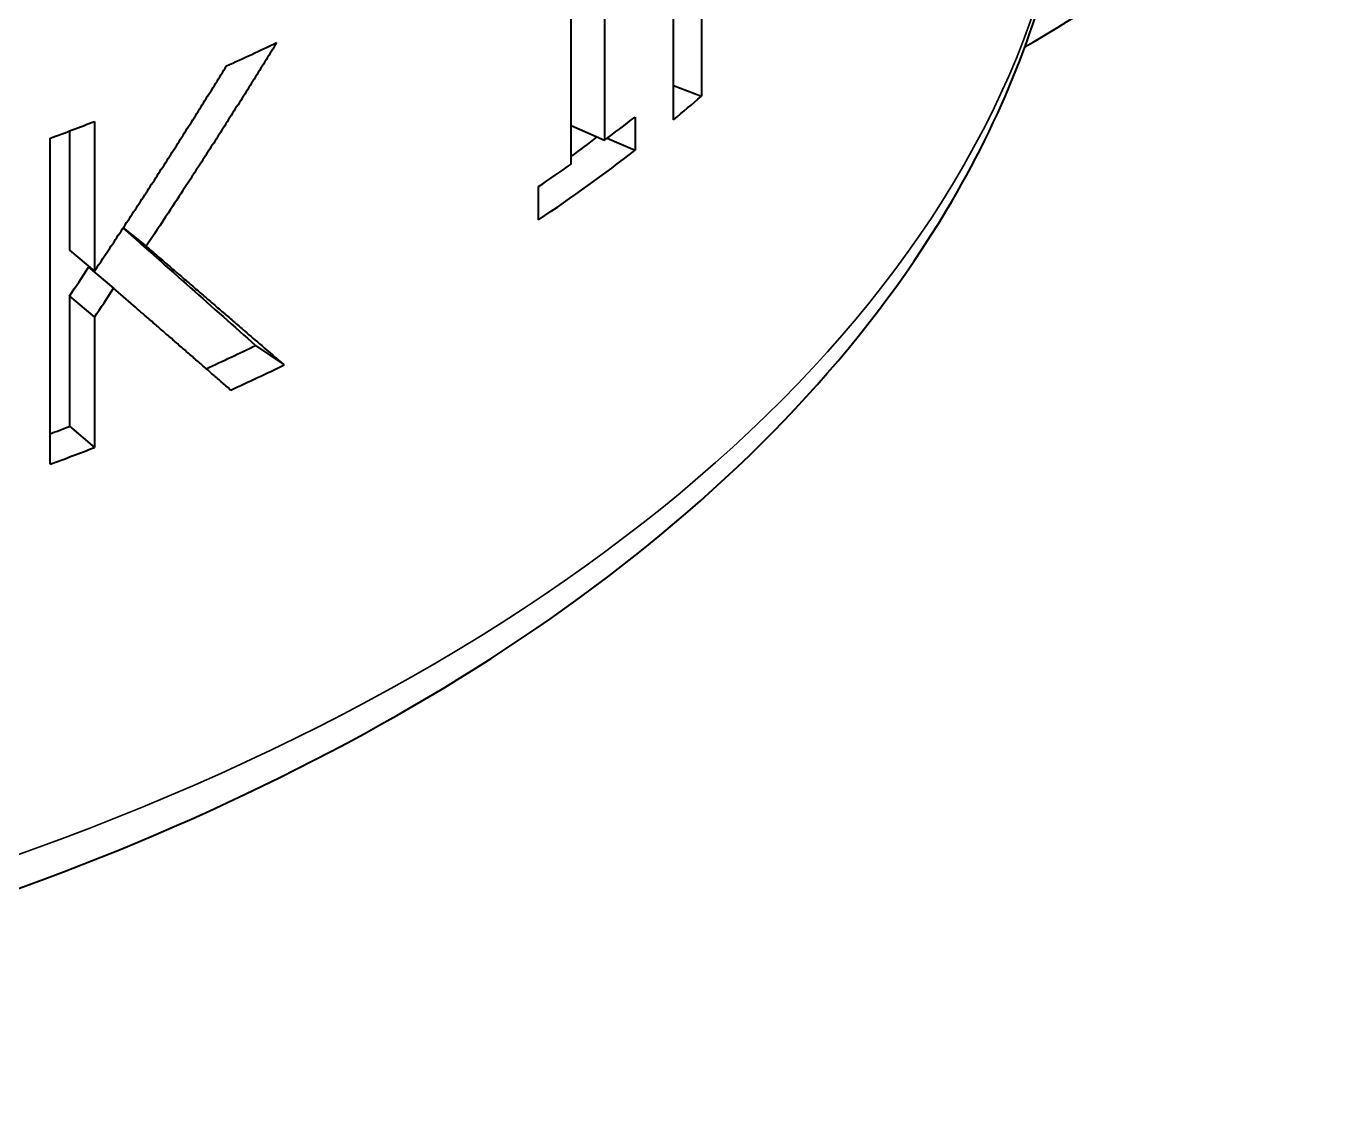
# Model space of a CAD drawing. Header units: millimetres. Extents: x 0 to 51860, y 0 to 5940.
# Drawn here: x 8038.55 to 8058.14, y 4156.43 to 4172.62 of the extents above; entities that cross this region are included whole.
import ezdxf

# ---------------------------------------------------------------- set-up
doc = ezdxf.new("R2010")
doc.units = ezdxf.units.MM
doc.header["$LTSCALE"] = 10
doc.layers.add('가시적인 것(ISO)', color=3, linetype='Continuous', lineweight=40)
doc.layers.add('가시적인 좁은 것(ISO)', color=3, linetype='Continuous', lineweight=35)

msp = doc.modelspace()

# ---------------------------------------------------------------- linework, layer by layer
at = {"layer": '가시적인 것(ISO)'}
for p, q in [((8048.293, 4171.2071), (8048.293, 4176.1124)), ((8048.7128, 4175.7903), (8048.7128, 4171.5608)), ((8047.2523, 4174.8012), (8047.2523, 4170.8977)), ((8046.7541, 4170.5392), (8046.7541, 4174.4427)), ((8048.293, 4171.7221), (8048.7128, 4171.5608)), ((8039.5792, 4171.1804), (8039.5792, 4168.9265)), ((8047.7152, 4171.2472), (8047.7152, 4170.7464)), ((8039.2064, 4171.0377), (8039.2064, 4169.2448)), ((8046.7541, 4171.1217), (8047.2523, 4170.8977)), ((8038.9129, 4166.0229), (8038.9129, 4170.9282)), ((8047.2927, 4170.9276), (8047.7152, 4170.7464)), ((8046.2634, 4169.7016), (8046.2634, 4170.2024)), ((8040.0125, 4169.5791), (8040.3576, 4169.3018)), ((8039.2064, 4169.2448), (8039.5792, 4168.9265)), ((8039.4898, 4168.9864), (8039.8684, 4168.6704)), ((8039.2064, 4168.5531), (8039.2064, 4166.5934)), ((8039.2064, 4168.5531), (8039.5792, 4168.2348)), ((8039.5792, 4168.2348), (8039.5792, 4166.2751)), ((8042.0039, 4167.8101), (8042.4335, 4167.5165)), ((8039.2064, 4166.5934), (8039.5792, 4166.2751))]:
    msp.add_line(p, q, dxfattribs=at)
for centre, major_axis, ratio, start_param, end_param in [((8020.8378, 4187.1797), (33.5133, 0), 0.5758617, 5.3792474, 5.4082642), ((8020.8378, 4182.2744), (-33.5133, 0), 0.5758617, 2.5308688, 2.5530666), ((8020.8378, 4187.1797), (33.5133, 0), 0.5758617, 5.2820414, 5.3058351), ((8020.8378, 4182.7752), (33.5133, 0), 0.5758617, 5.6202314, 5.6430095), ((8020.8378, 4182.2744), (-32.8467, 0), 0.5758617, 2.4799883, 2.4995108), ((8020.8378, 4182.2744), (-33.5133, 0), 0.5758617, 2.4320669, 2.5014169), ((8020.8378, 4182.7752), (33.5133, 0), 0.5758617, 5.5736595, 5.5964377), ((7996.4497, 4204.9821), (-32.3432, -68.9102), 0.7256555, 1.3749827, 1.3818445), ((7996.9349, 4204.5726), (-33.2364, -68.268), 0.7269304, 1.3852886, 1.3922286), ((8020.8378, 4182.2744), (-32.8467, 0), 0.5758617, 2.2418477, 2.271024), ((8020.8378, 4182.2744), (-33.5133, 0), 0.5758617, 2.2401212, 2.271024), ((8020.8378, 4182.2744), (-32.8467, 0), 0.5758617, 2.153503, 2.1642425), ((8020.8378, 4182.2744), (-33.5133, 0), 0.5758617, 2.1404487, 2.1642425)]:
    msp.add_ellipse(centre, major_axis=major_axis, ratio=ratio, start_param=start_param, end_param=end_param, dxfattribs=at)
for points, knots in [([(8053.5807, 4172.3019), (8054.2513, 4172.6906), (8054.9167, 4173.1214), (8056.4465, 4174.215), (8057.3045, 4174.9075), (8058.1402, 4175.6605)], [4.71568478, 4.71568478, 4.71568478, 4.71568478, 4.8320453, 4.8320453, 4.98656624, 4.98656624, 4.98656624, 4.98656624]), ([(8008.2951, 4158.138), (8011.6168, 4157.3516), (8015.1509, 4156.8819), (8022.2846, 4156.6175), (8025.8828, 4156.8215), (8032.7961, 4157.8839), (8036.1098, 4158.7426), (8042.1308, 4161.0449), (8044.8357, 4162.4898), (8049.3462, 4165.8495), (8051.1552, 4167.7649), (8053.231, 4171.2295), (8053.8105, 4172.6867), (8054.1105, 4174.1763)], [3.5369534, 3.5369534, 3.5369534, 3.5369534, 3.8627197, 3.8627197, 4.1877832, 4.1877832, 4.5131593, 4.5131593, 4.839651, 4.839651, 5.1655586, 5.1655586, 5.3823025, 5.3823025, 5.3823025, 5.3823025]), ([(8042.3218, 4172.3678), (8042.2688, 4172.2815), (8042.1626, 4172.109), (8042.0291, 4171.8939), (8041.8952, 4171.6792), (8041.7876, 4171.5077), (8041.6527, 4171.2937), (8041.5443, 4171.1228), (8041.4084, 4170.9095), (8041.2992, 4170.7391), (8041.1623, 4170.5266), (8041.0524, 4170.3568), (8040.8869, 4170.1026), (8040.6653, 4169.7645), (8040.4698, 4169.4698), (8040.3576, 4169.3018)], [0, 0, 0, 0, 0.04567341, 0.09134682, 0.11418353, 0.15985694, 0.18269364, 0.22836705, 0.25120376, 0.29687717, 0.31971388, 0.36538729, 0.38822399, 0.45673411, 0.54808093, 0.54808093, 0.54808093, 0.54808093]), ([(8039.5792, 4168.9265), (8039.6358, 4169.0111), (8039.7489, 4169.1806), (8039.8897, 4169.3928), (8040.03, 4169.6055), (8040.1419, 4169.7759), (8040.2813, 4169.9893), (8040.3924, 4170.1603), (8040.5309, 4170.3745), (8040.6414, 4170.5461), (8040.7789, 4170.7609), (8040.8886, 4170.9331), (8041.0253, 4171.1487), (8041.1342, 4171.3214), (8041.2699, 4171.5378), (8041.4051, 4171.7544), (8041.5128, 4171.9281), (8041.5665, 4172.0151)], [0, 0, 0, 0, 0.04618825, 0.0923765, 0.11547062, 0.16165887, 0.18475299, 0.23094124, 0.25403536, 0.30022361, 0.32331773, 0.36950598, 0.39260011, 0.43878835, 0.46188248, 0.50807073, 0.55425897, 0.55425897, 0.55425897, 0.55425897]), ([(8040.3576, 4169.3018), (8040.417, 4169.2509), (8040.5355, 4169.1493), (8040.6829, 4169.0229), (8040.8298, 4168.8969), (8040.9469, 4168.7964), (8041.0928, 4168.6712), (8041.209, 4168.5713), (8041.3537, 4168.447), (8041.4691, 4168.3478), (8041.6128, 4168.2242), (8041.7272, 4168.1257), (8041.8983, 4167.9784), (8042.1251, 4167.7829), (8042.3218, 4167.6131), (8042.4335, 4167.5165)], [0, 0, 0, 0, 0.05295605, 0.10591211, 0.13239013, 0.18534619, 0.21182421, 0.26478027, 0.29125829, 0.34421435, 0.37069237, 0.42364843, 0.45012645, 0.52956053, 0.63547264, 0.63547264, 0.63547264, 0.63547264]), ([(8041.6314, 4167.1393), (8041.5836, 4167.1809), (8041.4879, 4167.2643), (8041.3677, 4167.3689), (8041.2471, 4167.4738), (8041.1503, 4167.5579), (8041.029, 4167.6634), (8040.9316, 4167.748), (8040.8095, 4167.854), (8040.7116, 4167.9391), (8040.5887, 4168.0457), (8040.4902, 4168.1312), (8040.3419, 4168.2598), (8040.1435, 4168.4319), (8039.9686, 4168.5835), (8039.8684, 4168.6704)], [0, 0, 0, 0, 0.04436695, 0.0887339, 0.11091738, 0.15528433, 0.1774678, 0.22183475, 0.24401823, 0.28838518, 0.31056865, 0.3549356, 0.37711908, 0.44366951, 0.53240341, 0.53240341, 0.53240341, 0.53240341])]:
    msp.add_open_spline(points, degree=3, knots=knots, dxfattribs=at)
msp.add_open_spline([(8040.0111, 4169.577), (8040.6949, 4168.9731), (8041.3599, 4168.3845), (8042.0039, 4167.8101)], degree=3, dxfattribs=at)
at = {"layer": '가시적인 좁은 것(ISO)'}
msp.add_ellipse((8020.8378, 4176.5749), major_axis=(33.5133, 0), ratio=0.5758617, start_param=4.3220109, end_param=6.167586, dxfattribs=at)

doc.saveas('drawing.dxf')
